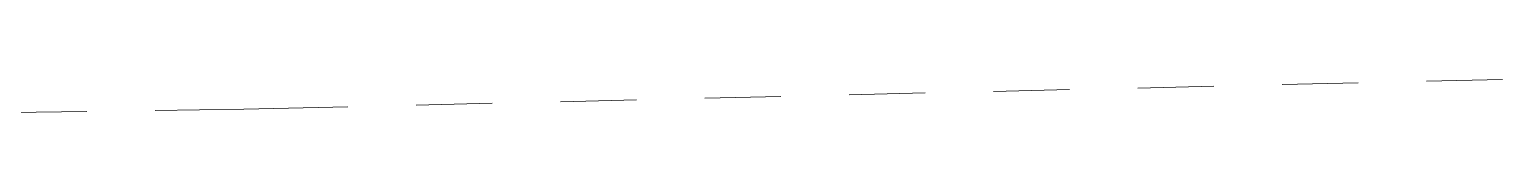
# Model space of a CAD drawing. Header units: millimetres. Extents: x 5493291 to 5652041, y -5155064 to -5098765.
# Drawn here: x 5601003 to 5621511, y -5145035 to -5144573 of the extents above; entities that cross this region are included whole.
import ezdxf

# ---------------------------------------------------------------- set-up
doc = ezdxf.new("R2010")
doc.units = ezdxf.units.MM
doc.header["$MEASUREMENT"] = 0
doc.layers.add('Drawing & Figure_Pen_No__62', color=7, linetype='Continuous', lineweight=13, true_color=0xaaaaaa)

msp = doc.modelspace()

# ---------------------------------------------------------------- linework, layer by layer
at = {"layer": 'Drawing & Figure_Pen_No__62', "color": 253, "linetype": 'Continuous', "lineweight": 13, "true_color": 0xaaaaaa}
for points in [[(5612414, -5144788), (5613473, -5144762)], [(5614424, -5144740), (5615482, -5144715)], [(5616433, -5144693), (5617492, -5144668)], [(5618443, -5144645), (5619502, -5144620)], [(5620453, -5144598), (5621511, -5144573)], [(5603989, -5144987), (5605435, -5144952)], [(5606386, -5144930), (5607445, -5144905)], [(5608395, -5144883), (5609454, -5144857)], [(5610405, -5144835), (5611463, -5144810)], [(5600741, -5145035), (5601800, -5145019)], [(5602751, -5145005), (5603989, -5144987)]]:
    msp.add_lwpolyline(points, dxfattribs=at)

doc.saveas('drawing.dxf')
